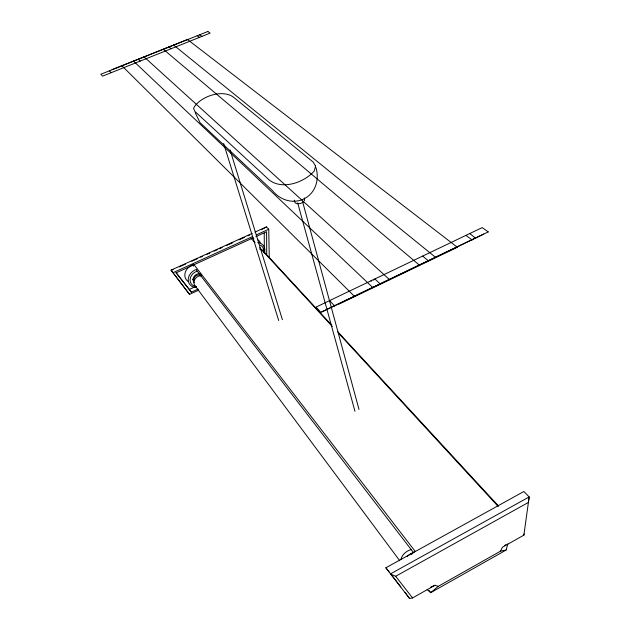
<?xml version="1.0" encoding="UTF-8"?>
<svg xmlns="http://www.w3.org/2000/svg" width="630" height="630" viewBox="0 0 630 630"><rect width="100%" height="100%" fill="white"/><g stroke="black" fill="none" stroke-linecap="round" stroke-linejoin="round"><path stroke-width="0.94" d="M475.721 238.313L469.767 233.541M500.433 551.211L502.464 547.218L523.876 535.138L529.168 496.928L523.884 491.495L385.859 567.788L409.547 598.5L412.563 597.941L434.991 585.286L438.204 586.365L500.433 551.211L506.158 550.014L507.804 543.847M523.876 535.138L524.073 533.925M304.518 200.742L304.329 197.922M438.204 586.365L430.739 592.657L427.132 589.601M504.551 545.619L505.945 544.556M269.262 257.631L268.742 229.241L266.466 226.91L261.363 229.73M303.117 202.254L300.1 203.608L296.958 203.648L295.147 202.876L294.202 200.23M506.158 550.014L430.739 592.657L429.022 590.373M395.671 576.277L528.381 502.449L529.168 496.928L390.324 573.985L395.671 576.277L412.563 597.941M339.113 304.054L457.364 247.259L187.449 39.493L112.022 69.639M253.142 237.872L176.101 272.869L191.339 292.21L198.111 289.091M252.205 233.376L171.045 270.152L189.536 294.383L198.678 290.17M175.951 272.459L189.323 289.438L194.379 287.115M172.919 272.743L252.622 236.565M256.197 234.935L268.742 229.241M255.827 236.652L266.577 231.761L266.711 254.402M254.874 232.163L266.466 226.91M179.345 266.899L185.582 264.072M191.827 261.245L197.174 258.82M200.742 257.205L202.521 256.394M206.979 254.378L209.656 253.166M214.113 251.142L217.681 249.527M219.46 248.716L222.138 247.503M226.595 245.487L232.832 242.66M239.077 239.825L244.424 237.408M247.992 235.785L249.771 234.982M430.699 587.136L434.991 585.286M173.108 269.727L171.045 270.152L189.536 294.383M199.427 34.744L201.97 36.383M483.738 234.084L321.709 311.929M197.143 35.658L199.466 37.383M465.94 235.368L472.193 240.014M173.596 45.021L435.865 257.591M168.966 46.872L171.187 48.699M422.643 256.087L428.668 261.056M163.202 49.179L419.674 265.372M144.042 56.834L389.679 279.791M138.198 59.165L140.254 61.078M374.858 278.956L380.496 284.201M373.299 279.704L373.716 280.098M370.928 280.838L371.346 281.232M133.458 61.063L373.039 287.784M121.85 65.709L354.706 296.596M109.329 70.741L111.203 72.702M329.561 300.636L334.75 306.062M263.001 250.685L331.648 325.104M337.648 331.608L498.275 505.733A9.67 6.009 -42.4 0 0 496.511 504.551M251.031 238.266L255.024 242.605M259.694 247.661L332.325 326.482M338.318 332.986L498.235 506.528M385.859 567.788L389.458 572.386M390.663 573.922L400.869 586.947M193.756 264.309L415.209 551.376M196.45 270.081L413.532 552.652M399.759 560.739L195.221 285.965A6.631 5.513 -36.5 0 1 194.898 279.303A6.631 5.513 -36.5 0 1 201.553 275.649M189.323 289.438L191.339 292.21M405.074 592.31L409.547 598.5M195.15 112.542L200.025 122.653L272.475 190.622C279.429 199.419 291.659 203.939 302.298 199.608C315.079 194.512 319.827 180.188 315.929 167.509M192.851 264.498L193.457 266.175M223.65 143.506L278.696 320.512M230.1 150.027L282.398 319.717M297.675 202.868L354.974 411.295M302.62 201.742L359.013 409.469M264.23 233.226L264.372 252.835M410.461 554.431A13.246 8.3 -39.3 0 1 412.855 553.109M409.681 554.581A15.703 9.828 -39.3 0 1 414.375 551.99M259.591 249.078A6.52 5.379 -42.1 0 1 263.899 252.339M194.205 280.555A4.276 3.567 -36.5 0 1 196.19 275.735A4.276 3.567 -36.5 0 1 201.261 275.964M400.932 559.542A9.907 6.245 -39.2 0 1 411.563 549.525M406.909 556.715A6.434 4.048 -39.2 0 1 412.422 553.668M260.332 245.133A8.623 7.127 -42.1 0 1 263.781 251.433M257.788 242.644A10.206 8.434 -42.1 0 1 264.356 253.276M257.694 239.652A10.119 8.403 -42.1 0 1 260.221 242.597M251.401 238.565A10.119 8.403 -42.1 0 1 253.851 238.4M196.591 286.5A8.773 7.308 -36.5 0 1 190.079 279.665A8.773 7.308 -36.5 0 1 197.292 271.144M195.938 287.493A10.371 8.647 -36.5 0 1 188.22 279.405A10.371 8.647 -36.5 0 1 196.765 269.317M194.19 282.524A5.686 4.741 -36.5 0 1 193.914 276.806A5.686 4.741 -36.5 0 1 199.615 273.672M200.671 274.042A5.646 4.725 -36.4 0 1 200.269 275.798M194.205 279.736A5.646 4.725 -36.4 0 1 192.489 279.358M188.016 281.421A10.285 8.615 -36.4 0 1 190.032 266.262M190.803 265.805A10.285 8.615 -36.4 0 1 193.276 264.789M315.559 166.084L314.291 170.974C303.495 183.377 279.326 191.221 266.695 177.66L194.749 111.289L193.544 108.258C199.773 96.233 223.918 88.168 234.675 98.17L313.204 162.091L315.559 166.084M488.242 231.919L320.851 312.346L316.016 307.117L482.186 227.595L488.242 231.919M207.876 31.5L100.831 74.269L102.572 76.151L210.136 33.114L207.876 31.5"/></g></svg>
